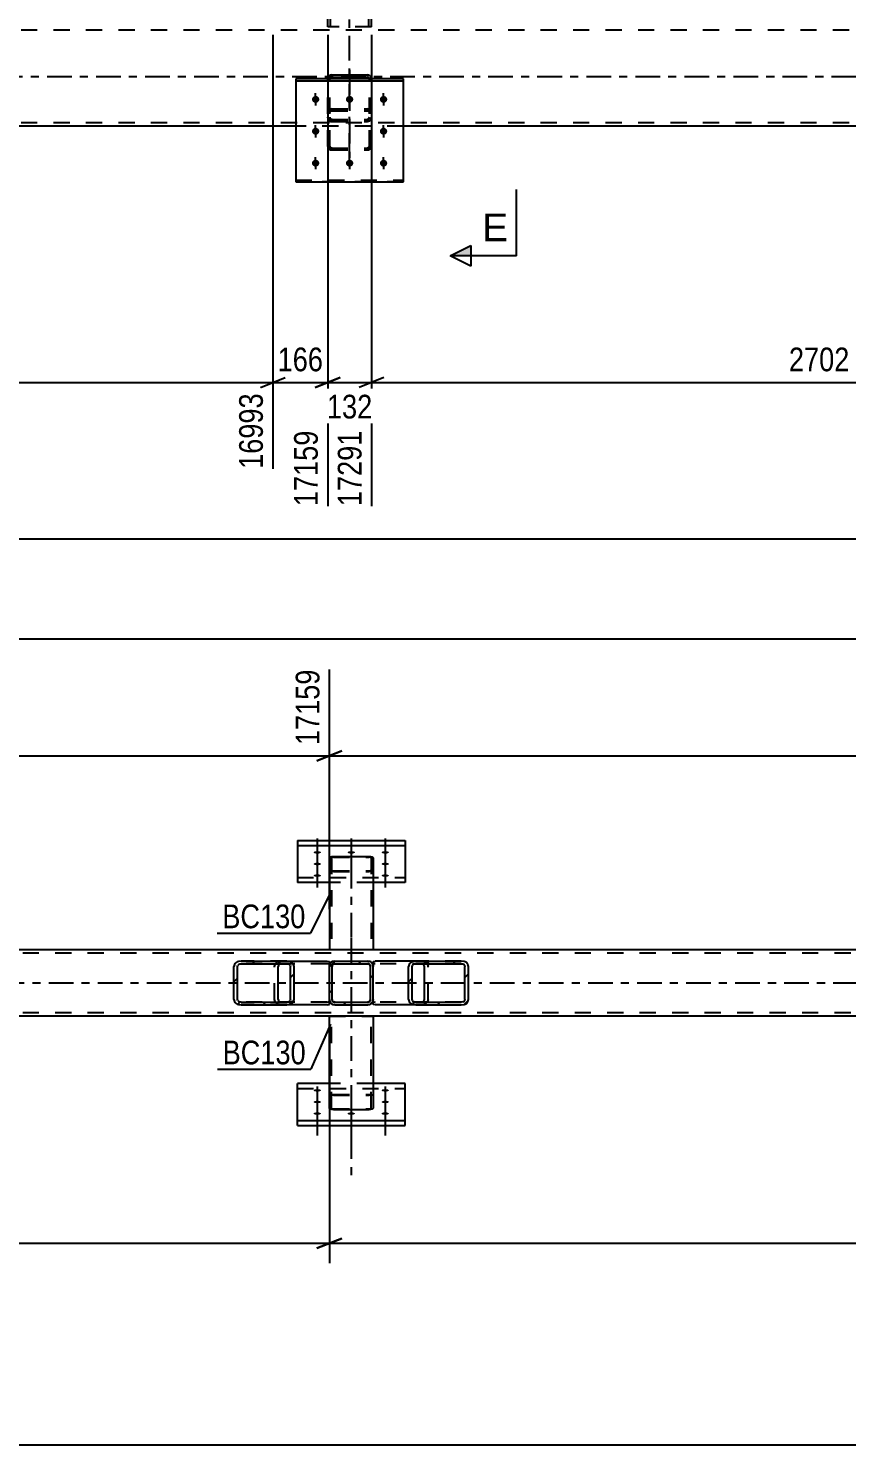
# Model space of a CAD drawing. Header units: millimetres. Extents: x 0 to 1189, y 0 to 841.
# Drawn here: x 687.7 to 786.5, y 387.2 to 558.3 of the extents above; entities that cross this region are included whole.
import ezdxf

# ---------------------------------------------------------------- set-up
doc = ezdxf.new("R2010")
doc.units = ezdxf.units.MM
doc.linetypes.add('DXK_LINE_DOT2', pattern=[3.9198, 1.9599, -1.9599])
doc.linetypes.add('DXK_LINE_DOT3', pattern=[5.9187, 2.979, -0.9799, 0.9799, -0.9799])
doc.styles.add('Arial', font='ARIAL.TTF', dxfattribs={"height": 0.2})
doc.styles.add('Arial Narrow', font='ARIALN.TTF', dxfattribs={"height": 0.2})

# ---------------------------------------------------------------- blocks, each defined once
blk = doc.blocks.new('Part-761554296-4844 - 4678')
at = {"color": 7, "linetype": 'DXK_LINE_DOT2'}
for p, q in [((724.3, 552.62), (724.12, 552.58)), ((724.3, 552.62), (728.62, 552.62)), ((728.8, 552.58), (728.62, 552.62)), ((723.86, 552.31), (723.82, 552.11)), ((723.82, 544.01), (723.82, 552.11)), ((724.06, 552.11), (724.08, 552.21)), ((724.06, 544.01), (724.06, 552.11)), ((724.08, 552.21), (724.13, 552.29)), ((724.13, 552.29), (724.21, 552.35)), ((724.21, 552.35), (724.3, 552.37)), ((724.3, 552.37), (728.62, 552.37)), ((728.62, 552.37), (728.71, 552.35)), ((728.71, 552.35), (728.79, 552.29)), ((728.79, 552.29), (728.84, 552.21)), ((728.84, 552.21), (728.86, 552.11)), ((728.86, 544.01), (728.86, 552.11)), ((729.1, 552.11), (729.06, 552.31)), ((729.1, 544.01), (729.1, 552.11)), ((723.82, 548.07), (723.86, 548.24)), ((723.82, 547.52), (723.86, 547.32)), ((723.86, 548.24), (723.96, 548.39)), ((723.96, 548.39), (724.12, 548.49)), ((724.08, 548.15), (724.06, 548.07)), ((724.08, 547.42), (724.06, 547.52)), ((724.13, 548.23), (724.08, 548.15)), ((724.12, 548.49), (724.3, 548.52)), ((724.21, 548.28), (724.13, 548.23)), ((724.3, 548.29), (724.21, 548.28)), ((724.3, 548.52), (728.62, 548.52)), ((724.3, 548.29), (728.62, 548.29)), ((728.62, 548.52), (728.8, 548.49)), ((728.71, 548.28), (728.62, 548.29)), ((728.79, 548.23), (728.71, 548.28)), ((728.84, 548.15), (728.79, 548.23)), ((728.8, 548.49), (728.96, 548.39)), ((728.86, 548.07), (728.84, 548.15)), ((728.86, 547.52), (728.84, 547.42)), ((728.96, 548.39), (729.06, 548.24)), ((729.06, 548.24), (729.1, 548.07)), ((729.06, 547.32), (729.1, 547.52)), ((724.13, 547.34), (724.08, 547.42)), ((724.12, 547.04), (724.21, 547.02)), ((724.21, 547.28), (724.13, 547.34)), ((724.3, 547.26), (724.21, 547.28)), ((724.21, 547.02), (724.3, 547)), ((724.3, 547.26), (728.62, 547.26)), ((724.3, 547), (728.62, 547)), ((728.71, 547.28), (728.62, 547.26)), ((728.62, 547), (728.79, 547.04)), ((728.79, 547.34), (728.71, 547.28)), ((728.84, 547.42), (728.79, 547.34)), ((728.79, 547.04), (728.8, 547.04)), ((723.86, 543.84), (723.82, 544.01)), ((723.96, 543.69), (723.86, 543.84)), ((724.12, 543.59), (723.96, 543.69)), ((724.06, 544.01), (724.08, 543.92)), ((724.08, 543.92), (724.13, 543.85)), ((724.3, 543.56), (724.12, 543.59)), ((724.13, 543.85), (724.21, 543.8)), ((724.21, 543.8), (724.3, 543.78)), ((724.3, 543.78), (728.62, 543.78)), ((724.3, 543.56), (728.62, 543.56)), ((728.62, 543.78), (728.71, 543.8)), ((728.8, 543.59), (728.62, 543.56)), ((728.71, 543.8), (728.79, 543.85)), ((728.79, 543.85), (728.84, 543.92)), ((728.96, 543.69), (728.8, 543.59)), ((728.84, 543.92), (728.86, 544.01)), ((729.06, 543.84), (728.96, 543.69)), ((729.1, 544.01), (729.06, 543.84))]:
    blk.add_line(p, q, dxfattribs=at)
at = {"color": 7, "linetype": 'DXK_LINE_DOT3'}
blk.add_line((726.46, 542.62), (726.46, 553.23), dxfattribs=at)
at = {"color": 7, "linetype": 'DXK_LINE_DOT2'}
for centre, start, end in [((724.32, 552.13), 114.32, 159.2417), ((728.6, 552.13), 20.7583, 65.68), ((724.32, 547.5), 200.7583, 245.68), ((728.6, 547.5), 294.32, 339.2417)]:
    blk.add_arc(centre, 0.496, start, end, dxfattribs=at)
blk = doc.blocks.new('Part-761554296-4859 - 4678')
at = {"color": 2, "linetype": 'Continuous'}
for p, q in [((724.12, 552.58), (724.3, 552.62)), ((724.3, 552.62), (728.62, 552.62)), ((728.62, 552.62), (728.8, 552.58)), ((723.83, 552.15), (723.86, 552.31)), ((729.06, 552.31), (729.09, 552.15))]:
    blk.add_line(p, q, dxfattribs=at)
at = {"color": 7, "linetype": 'DXK_LINE_DOT3'}
blk.add_line((726.46, 553.23), (726.46, 542.62), dxfattribs=at)
at = {"color": 7, "linetype": 'DXK_LINE_DOT2'}
for p, q in [((723.82, 552.11), (723.83, 552.15)), ((723.82, 544.01), (723.82, 552.11)), ((724.08, 552.21), (724.06, 552.11)), ((724.06, 544.01), (724.06, 552.11)), ((724.13, 552.29), (724.08, 552.21)), ((724.21, 552.35), (724.13, 552.29)), ((724.3, 552.37), (724.21, 552.35)), ((724.3, 552.37), (728.62, 552.37)), ((728.71, 552.35), (728.62, 552.37)), ((728.79, 552.29), (728.71, 552.35)), ((728.84, 552.21), (728.79, 552.29)), ((728.86, 552.11), (728.84, 552.21)), ((728.86, 544.01), (728.86, 552.11)), ((729.09, 552.15), (729.1, 552.11)), ((729.1, 544.01), (729.1, 552.11)), ((723.86, 548.24), (723.82, 548.07)), ((723.86, 547.32), (723.82, 547.52)), ((723.96, 548.39), (723.86, 548.24)), ((724.12, 548.48), (723.96, 548.39)), ((724.06, 548.07), (724.08, 548.15)), ((724.06, 547.52), (724.08, 547.42)), ((724.08, 548.15), (724.13, 548.23)), ((724.3, 548.52), (724.12, 548.48)), ((724.13, 548.23), (724.21, 548.28)), ((724.21, 548.28), (724.3, 548.29)), ((724.3, 548.52), (728.62, 548.52)), ((724.3, 548.29), (728.62, 548.29)), ((728.8, 548.48), (728.62, 548.52)), ((728.62, 548.29), (728.71, 548.28)), ((728.71, 548.28), (728.79, 548.23)), ((728.79, 548.23), (728.84, 548.15)), ((728.96, 548.39), (728.8, 548.48)), ((728.84, 548.15), (728.86, 548.07)), ((728.84, 547.42), (728.86, 547.52)), ((729.06, 548.24), (728.96, 548.39)), ((729.1, 548.07), (729.06, 548.24)), ((729.1, 547.52), (729.06, 547.32)), ((724.08, 547.42), (724.13, 547.33)), ((724.3, 547), (724.12, 547.04)), ((724.13, 547.33), (724.21, 547.28)), ((724.21, 547.28), (724.3, 547.26)), ((724.3, 547.26), (728.62, 547.26)), ((724.3, 547), (728.62, 547)), ((728.62, 547.26), (728.71, 547.28)), ((728.8, 547.04), (728.62, 547)), ((728.71, 547.28), (728.79, 547.33)), ((728.79, 547.33), (728.84, 547.42)), ((723.82, 544.01), (723.86, 543.84)), ((723.86, 543.84), (723.96, 543.69)), ((723.96, 543.69), (724.12, 543.59)), ((724.08, 543.92), (724.06, 544.01)), ((724.13, 543.85), (724.08, 543.92)), ((724.12, 543.59), (724.3, 543.56)), ((724.21, 543.8), (724.13, 543.85)), ((724.3, 543.78), (724.21, 543.8)), ((724.3, 543.78), (728.62, 543.78)), ((724.3, 543.56), (728.62, 543.56)), ((728.71, 543.8), (728.62, 543.78)), ((728.62, 543.56), (728.8, 543.59)), ((728.79, 543.85), (728.71, 543.8)), ((728.84, 543.92), (728.79, 543.85)), ((728.8, 543.59), (728.96, 543.69)), ((728.86, 544.01), (728.84, 543.92)), ((728.96, 543.69), (729.06, 543.84)), ((729.06, 543.84), (729.1, 544.01))]:
    blk.add_line(p, q, dxfattribs=at)
at = {"color": 2, "linetype": 'Continuous'}
for centre, start, end in [((724.32, 552.13), 114.32, 159.2417), ((728.6, 552.13), 20.7583, 65.68)]:
    blk.add_arc(centre, 0.496, start, end, dxfattribs=at)
at = {"color": 7, "linetype": 'DXK_LINE_DOT2'}
for centre, start, end in [((724.32, 547.5), 200.7583, 245.68), ((728.6, 547.5), 294.32, 339.2417)]:
    blk.add_arc(centre, 0.496, start, end, dxfattribs=at)
blk = doc.blocks.new('Bolt-761554296-4995 - 4678')
at = {"color": 1, "linetype": 'DXK_LINE_DOT2'}
for p, q in [((722.36, 549.28), (722.36, 550.41)), ((726.46, 549.28), (726.46, 550.41)), ((730.56, 549.28), (730.56, 550.41)), ((722.36, 545.42), (722.36, 546.56)), ((730.56, 545.42), (730.56, 546.56)), ((722.36, 541.57), (722.36, 542.71)), ((726.46, 541.57), (726.46, 542.71)), ((730.56, 541.57), (730.56, 542.71))]:
    blk.add_line(p, q, dxfattribs=at)
blk = doc.blocks.new('Part-761554296-4996 - 4678')
at = {"color": 7, "linetype": 'DXK_LINE_DOT2'}
for p, q in [((732.96, 552.15), (719.96, 552.15)), ((719.96, 552.15), (719.96, 539.71)), ((719.96, 551.93), (732.96, 551.93)), ((732.96, 539.71), (732.96, 552.15)), ((719.96, 539.93), (732.96, 539.93)), ((732.96, 539.71), (719.96, 539.71))]:
    blk.add_line(p, q, dxfattribs=at)
blk = doc.blocks.new('Bolt-761554296-4998 - 4678')
at = {"linetype": 'Continuous'}
for points in [[(722.36, 550.09), (722.45, 550.08), (722.54, 550.05), (722.62, 550.01), (722.69, 549.95), (722.74, 549.88), (722.78, 549.8), (722.8, 549.72), (722.8, 549.63), (722.78, 549.54), (722.74, 549.47), (722.69, 549.4), (722.62, 549.34), (722.54, 549.29), (722.45, 549.27), (722.36, 549.26), (722.27, 549.27), (722.18, 549.29), (722.1, 549.34), (722.03, 549.4), (721.98, 549.47), (721.94, 549.54), (721.92, 549.63), (721.92, 549.72), (721.94, 549.8), (721.98, 549.88), (722.03, 549.95), (722.1, 550.01), (722.18, 550.05), (722.27, 550.08)], [(726.46, 550.09), (726.55, 550.08), (726.64, 550.05), (726.72, 550.01), (726.79, 549.95), (726.84, 549.88), (726.88, 549.8), (726.9, 549.72), (726.9, 549.63), (726.88, 549.54), (726.84, 549.47), (726.79, 549.4), (726.72, 549.34), (726.64, 549.29), (726.55, 549.27), (726.46, 549.26), (726.37, 549.27), (726.28, 549.29), (726.2, 549.34), (726.13, 549.4), (726.08, 549.47), (726.04, 549.54), (726.02, 549.63), (726.02, 549.72), (726.04, 549.8), (726.08, 549.88), (726.13, 549.95), (726.2, 550.01), (726.28, 550.05), (726.37, 550.08)], [(730.56, 550.09), (730.65, 550.08), (730.74, 550.05), (730.82, 550.01), (730.89, 549.95), (730.94, 549.88), (730.98, 549.8), (731, 549.72), (731, 549.63), (730.98, 549.54), (730.94, 549.47), (730.89, 549.4), (730.82, 549.34), (730.74, 549.29), (730.65, 549.27), (730.56, 549.26), (730.47, 549.27), (730.38, 549.29), (730.3, 549.34), (730.23, 549.4), (730.18, 549.47), (730.14, 549.54), (730.12, 549.63), (730.12, 549.72), (730.14, 549.8), (730.18, 549.88), (730.23, 549.95), (730.3, 550.01), (730.38, 550.05), (730.47, 550.08)], [(722.36, 546.23), (722.45, 546.22), (722.54, 546.2), (722.62, 546.15), (722.69, 546.1), (722.74, 546.03), (722.78, 545.95), (722.8, 545.86), (722.8, 545.78), (722.78, 545.69), (722.74, 545.61), (722.69, 545.54), (722.62, 545.48), (722.54, 545.44), (722.45, 545.41), (722.36, 545.41), (722.27, 545.41), (722.18, 545.44), (722.1, 545.48), (722.03, 545.54), (721.98, 545.61), (721.94, 545.69), (721.92, 545.78), (721.92, 545.86), (721.94, 545.95), (721.98, 546.03), (722.03, 546.1), (722.1, 546.15), (722.18, 546.2), (722.27, 546.22)], [(730.56, 546.23), (730.65, 546.22), (730.74, 546.2), (730.82, 546.15), (730.89, 546.1), (730.94, 546.03), (730.98, 545.95), (731, 545.86), (731, 545.78), (730.98, 545.69), (730.94, 545.61), (730.89, 545.54), (730.82, 545.48), (730.74, 545.44), (730.65, 545.41), (730.56, 545.41), (730.47, 545.41), (730.38, 545.44), (730.3, 545.48), (730.23, 545.54), (730.18, 545.61), (730.14, 545.69), (730.12, 545.78), (730.12, 545.86), (730.14, 545.95), (730.18, 546.03), (730.23, 546.1), (730.3, 546.15), (730.38, 546.2), (730.47, 546.22)], [(722.36, 542.38), (722.45, 542.37), (722.54, 542.34), (722.62, 542.3), (722.69, 542.24), (722.74, 542.17), (722.78, 542.09), (722.8, 542.01), (722.8, 541.92), (722.78, 541.84), (722.74, 541.76), (722.69, 541.69), (722.62, 541.63), (722.54, 541.59), (722.45, 541.56), (722.36, 541.55), (722.27, 541.56), (722.18, 541.59), (722.1, 541.63), (722.03, 541.69), (721.98, 541.76), (721.94, 541.84), (721.92, 541.92), (721.92, 542.01), (721.94, 542.09), (721.98, 542.17), (722.03, 542.24), (722.1, 542.3), (722.18, 542.34), (722.27, 542.37)], [(726.46, 542.38), (726.55, 542.37), (726.64, 542.34), (726.72, 542.3), (726.79, 542.24), (726.84, 542.17), (726.88, 542.09), (726.9, 542.01), (726.9, 541.92), (726.88, 541.84), (726.84, 541.76), (726.79, 541.69), (726.72, 541.63), (726.64, 541.59), (726.55, 541.56), (726.46, 541.55), (726.37, 541.56), (726.28, 541.59), (726.2, 541.63), (726.13, 541.69), (726.08, 541.76), (726.04, 541.84), (726.02, 541.92), (726.02, 542.01), (726.04, 542.09), (726.08, 542.17), (726.13, 542.24), (726.2, 542.3), (726.28, 542.34), (726.37, 542.37)], [(730.56, 542.38), (730.65, 542.37), (730.74, 542.34), (730.82, 542.3), (730.89, 542.24), (730.94, 542.17), (730.98, 542.09), (731, 542.01), (731, 541.92), (730.98, 541.84), (730.94, 541.76), (730.89, 541.69), (730.82, 541.63), (730.74, 541.59), (730.65, 541.56), (730.56, 541.55), (730.47, 541.56), (730.38, 541.59), (730.3, 541.63), (730.23, 541.69), (730.18, 541.76), (730.14, 541.84), (730.12, 541.92), (730.12, 542.01), (730.14, 542.09), (730.18, 542.17), (730.23, 542.24), (730.3, 542.3), (730.38, 542.34), (730.47, 542.37)]]:
    blk.add_hatch(color=1, dxfattribs=at).paths.add_polyline_path(points)
at = {"color": 1, "linetype": 'Continuous'}
for p, q in [((722.36, 550.07), (722.36, 548.93)), ((726.46, 550.07), (726.46, 548.93)), ((730.56, 550.07), (730.56, 548.93)), ((722.36, 546.22), (722.36, 545.08)), ((730.56, 546.22), (730.56, 545.08)), ((722.36, 542.36), (722.36, 541.23)), ((726.46, 542.36), (726.46, 541.23)), ((730.56, 542.36), (730.56, 541.23))]:
    blk.add_line(p, q, dxfattribs=at)
blk = doc.blocks.new('Part-761554296-5023 - 4678')
at = {"color": 7, "linetype": 'DXK_LINE_DOT3'}
blk.add_line((726.46, 548.45), (726.46, 684.05), dxfattribs=at)
at = {"color": 7, "linetype": 'DXK_LINE_DOT2'}
for p, q in [((729.1, 674.05), (723.82, 674.05)), ((723.82, 673.39), (723.82, 674.05)), ((724.14, 558.45), (724.14, 674.05)), ((728.78, 558.45), (728.78, 674.05)), ((729.1, 673.39), (729.1, 674.05)), ((723.82, 558.45), (723.82, 559.12)), ((729.1, 558.45), (723.82, 558.45)), ((729.1, 558.45), (729.1, 559.12))]:
    blk.add_line(p, q, dxfattribs=at)
at = {"color": 2, "linetype": 'Continuous'}
for p, q in [((723.82, 559.12), (723.82, 673.39)), ((729.1, 559.12), (729.1, 673.39))]:
    blk.add_line(p, q, dxfattribs=at)
blk = doc.blocks.new('Part-761554296-5138 - 4678')
at = {"color": 7, "linetype": 'DXK_LINE_DOT2'}
for p, q in [((1045.46, 558.05), (115.82, 558.05)), ((1045.46, 546.85), (115.82, 546.85)), ((732.96, 546.45), (719.96, 546.45))]:
    blk.add_line(p, q, dxfattribs=at)
at = {"color": 7, "linetype": 'DXK_LINE_DOT3'}
blk.add_line((115.82, 552.45), (1045.46, 552.45), dxfattribs=at)
at = {"color": 2, "linetype": 'Continuous'}
for p, q in [((719.96, 546.45), (492.97, 546.45)), ((959.97, 546.45), (732.96, 546.45))]:
    blk.add_line(p, q, dxfattribs=at)
blk = doc.blocks.new('Part-761554296-5211 - 4678')
at = {"color": 2, "linetype": 'Continuous'}
for p, q in [((732.96, 552.15), (719.96, 552.15)), ((719.96, 552.15), (719.96, 539.71)), ((719.96, 551.93), (732.96, 551.93)), ((732.96, 539.71), (732.96, 552.15)), ((719.96, 539.71), (732.96, 539.71))]:
    blk.add_line(p, q, dxfattribs=at)
at = {"color": 7, "linetype": 'DXK_LINE_DOT2'}
blk.add_line((719.96, 539.93), (732.96, 539.93), dxfattribs=at)
blk = doc.blocks.new('Part-761554296-3610 - 3595')
at = {"color": 7, "linetype": 'DXK_LINE_DOT3'}
blk.add_line((726.66, 448.34), (726.66, 419.18), dxfattribs=at)
at = {"color": 2, "linetype": 'Continuous'}
for p, q in [((724.02, 427.83), (724.02, 438.95)), ((729.3, 438.95), (729.3, 427.83)), ((724.05, 427.77), (724.02, 427.83)), ((724.16, 427.72), (724.05, 427.77)), ((724.31, 427.68), (724.16, 427.72)), ((729.16, 427.72), (729, 427.68)), ((729.26, 427.77), (729.16, 427.72)), ((729.3, 427.83), (729.26, 427.77)), ((724.5, 427.67), (724.31, 427.68)), ((724.5, 427.67), (728.82, 427.67)), ((729, 427.68), (728.82, 427.67))]:
    blk.add_line(p, q, dxfattribs=at)
at = {"color": 7, "linetype": 'DXK_LINE_DOT2'}
for p, q in [((724.02, 438.95), (729.3, 438.95)), ((724.26, 427.83), (724.26, 438.95)), ((729.06, 427.83), (729.06, 438.95)), ((724.05, 429.37), (724.16, 429.43)), ((724.16, 429.43), (724.31, 429.46)), ((724.31, 429.46), (724.5, 429.48)), ((724.5, 429.48), (728.82, 429.48)), ((728.82, 429.48), (729, 429.46)), ((729, 429.46), (729.16, 429.43)), ((729.16, 429.43), (729.26, 429.37)), ((724.02, 429.31), (724.05, 429.37)), ((724.28, 429.34), (724.26, 429.31)), ((724.26, 427.83), (724.28, 427.8)), ((724.33, 429.37), (724.28, 429.34)), ((724.28, 427.8), (724.33, 427.78)), ((724.41, 429.39), (724.33, 429.37)), ((724.33, 427.78), (724.41, 427.76)), ((724.5, 429.39), (724.41, 429.39)), ((724.41, 427.76), (724.5, 427.75)), ((724.5, 429.39), (728.82, 429.39)), ((724.5, 427.75), (728.82, 427.75)), ((728.91, 429.39), (728.82, 429.39)), ((728.82, 427.75), (728.91, 427.76)), ((728.99, 429.37), (728.91, 429.39)), ((728.91, 427.76), (728.99, 427.78)), ((728.99, 429.37), (729, 429.36)), ((728.99, 427.78), (729.04, 427.8)), ((729, 429.36), (729.04, 429.34)), ((729.06, 429.31), (729.04, 429.34)), ((729.04, 427.8), (729.06, 427.83)), ((729.26, 429.37), (729.3, 429.31))]:
    blk.add_line(p, q, dxfattribs=at)
blk = doc.blocks.new('Part-761554296-3618 - 3595')
at = {"color": 2, "linetype": 'Continuous'}
for p, q in [((724.02, 458.06), (724.05, 458.12)), ((724.02, 458.06), (724.02, 446.95)), ((724.05, 458.12), (724.16, 458.17)), ((724.16, 458.17), (724.31, 458.21)), ((724.31, 458.21), (724.5, 458.22)), ((724.5, 458.22), (728.82, 458.22)), ((728.82, 458.22), (729, 458.21)), ((729, 458.21), (729.16, 458.17)), ((729.16, 458.17), (729.26, 458.12)), ((729.26, 458.12), (729.3, 458.06)), ((729.3, 458.06), (729.3, 446.95))]:
    blk.add_line(p, q, dxfattribs=at)
at = {"color": 7, "linetype": 'DXK_LINE_DOT2'}
for p, q in [((724.28, 458.09), (724.26, 458.06)), ((724.26, 458.06), (724.26, 446.95)), ((724.33, 458.12), (724.28, 458.09)), ((724.41, 458.13), (724.33, 458.12)), ((724.5, 458.14), (724.41, 458.13)), ((724.5, 458.14), (728.82, 458.14)), ((728.91, 458.13), (728.82, 458.14)), ((728.99, 458.12), (728.91, 458.13)), ((729.04, 458.09), (728.99, 458.12)), ((729.06, 458.06), (729.04, 458.09)), ((729.06, 458.06), (729.06, 446.95)), ((724.05, 456.52), (724.02, 456.58)), ((724.16, 456.46), (724.05, 456.52)), ((724.31, 456.43), (724.16, 456.46)), ((724.26, 456.58), (724.28, 456.55)), ((724.28, 456.55), (724.33, 456.52)), ((724.5, 456.42), (724.31, 456.43)), ((724.33, 456.52), (724.41, 456.51)), ((724.41, 456.51), (724.5, 456.5)), ((724.5, 456.5), (728.82, 456.5)), ((724.5, 456.42), (728.82, 456.42)), ((728.82, 456.5), (728.91, 456.51)), ((729, 456.43), (728.82, 456.42)), ((728.91, 456.51), (728.99, 456.52)), ((728.99, 456.52), (729, 456.53)), ((729, 456.53), (729.04, 456.55)), ((729.16, 456.46), (729, 456.43)), ((729.04, 456.55), (729.06, 456.58)), ((729.26, 456.52), (729.16, 456.46)), ((729.3, 456.58), (729.26, 456.52)), ((729.3, 446.95), (724.02, 446.95))]:
    blk.add_line(p, q, dxfattribs=at)
at = {"color": 7, "linetype": 'DXK_LINE_DOT3'}
blk.add_line((726.66, 457.32), (726.66, 446.95), dxfattribs=at)
blk = doc.blocks.new('Part-761554296-3690 - 3595')
at = {"linetype": 'Continuous'}
h = blk.add_hatch(dxfattribs=at)
h.set_pattern_fill('', scale=0.7, style=0, pattern_type=0)
h.set_pattern_definition([(45, (719.2038, 440.3552), (-1.57154, 1.57154), [])])
h.paths.add_polyline_path([(718.87, 440.31), (719.2, 440.36), (719.49, 440.49), (719.68, 440.7), (719.75, 440.95), (719.75, 444.95), (719.68, 445.19), (719.49, 445.4), (719.2, 445.54), (718.87, 445.59), (713.38, 445.59), (713.04, 445.54), (712.76, 445.4), (712.56, 445.19), (712.5, 444.95), (712.5, 440.95), (712.56, 440.7), (712.76, 440.49), (713.04, 440.36), (713.38, 440.31)])
h.paths.add_polyline_path([(713.21, 440.65), (713.07, 440.72), (712.97, 440.82), (712.94, 440.95), (712.94, 444.95), (712.97, 445.07), (713.07, 445.17), (713.21, 445.24), (713.38, 445.27), (718.87, 445.27), (719.04, 445.24), (719.18, 445.17), (719.27, 445.07), (719.31, 444.95), (719.31, 440.95), (719.27, 440.82), (719.18, 440.72), (719.04, 440.65), (718.87, 440.63), (713.38, 440.63)])
at = {"color": 2, "linetype": 'Continuous'}
for p, q in [((712.56, 445.19), (712.5, 444.95)), ((712.5, 440.95), (712.5, 444.95)), ((712.94, 444.95), (712.97, 445.07)), ((712.94, 440.95), (712.94, 444.95)), ((713.38, 445.59), (713.04, 445.54)), ((713.21, 445.24), (713.38, 445.27)), ((713.38, 445.59), (718.87, 445.59)), ((713.38, 445.27), (718.87, 445.27)), ((717.87, 445.07), (717.83, 444.95)), ((717.83, 440.95), (717.83, 444.95)), ((718.27, 445.27), (718.1, 445.24)), ((718.87, 445.59), (723.76, 445.59)), ((719.2, 445.54), (718.87, 445.59)), ((718.87, 445.27), (719.04, 445.24)), ((719.27, 445.07), (719.31, 444.95)), ((719.31, 440.95), (719.31, 444.95)), ((719.75, 444.95), (719.68, 445.19)), ((719.75, 440.95), (719.75, 444.95)), ((723.76, 445.59), (724.02, 445.55)), ((724.02, 445.55), (724.02, 445.54)), ((724.02, 445.54), (724.02, 445.4)), ((724.02, 445.4), (724.02, 444.95)), ((712.5, 440.95), (712.56, 440.7)), ((712.97, 440.82), (712.94, 440.95)), ((713.04, 440.36), (713.38, 440.31)), ((713.38, 440.63), (713.21, 440.65)), ((713.38, 440.63), (718.87, 440.63)), ((713.38, 440.31), (718.87, 440.31)), ((717.83, 440.95), (717.87, 440.82)), ((718.1, 440.65), (718.27, 440.63)), ((719.04, 440.65), (718.87, 440.63)), ((718.87, 440.31), (719.2, 440.36)), ((723.76, 440.31), (718.87, 440.31)), ((719.31, 440.95), (719.27, 440.82)), ((719.68, 440.7), (719.75, 440.95)), ((723.76, 440.31), (724.02, 440.34)), ((724.02, 440.34), (724.02, 440.95))]:
    blk.add_line(p, q, dxfattribs=at)
at = {"color": 7, "linetype": 'DXK_LINE_DOT2'}
for p, q in [((718.87, 445.59), (713.38, 445.59)), ((723.76, 445.27), (713.38, 445.27)), ((717.39, 444.95), (717.46, 445.19)), ((717.39, 440.95), (717.39, 444.95)), ((717.94, 445.54), (718.27, 445.59)), ((723.93, 445.24), (723.76, 445.27)), ((724.02, 445.2), (723.93, 445.24)), ((724.02, 445.4), (724.02, 445.2)), ((724.02, 440.95), (724.02, 445.19)), ((723.76, 440.63), (713.38, 440.63)), ((718.87, 440.31), (713.38, 440.31)), ((717.46, 440.7), (717.39, 440.95)), ((718.27, 440.31), (717.94, 440.36)), ((723.76, 440.63), (723.93, 440.65)), ((723.93, 440.65), (724.02, 440.69))]:
    blk.add_line(p, q, dxfattribs=at)
at = {"color": 2, "linetype": 'Continuous'}
for centre, radius, start, end in [((713.24, 444.76), 0.802, 104.5547, 147.5895), ((713.31, 444.85), 0.401, 104.5547, 147.5895), ((718.2, 444.85), 0.401, 104.5547, 147.5895), ((718.93, 444.85), 0.401, 32.4105, 75.4453), ((719, 444.76), 0.802, 32.4105, 75.4453), ((713.24, 441.13), 0.802, 212.4105, 255.4453), ((713.31, 441.04), 0.401, 212.4105, 255.4453), ((718.2, 441.04), 0.401, 212.4105, 255.4453), ((718.93, 441.04), 0.401, 284.5547, 327.5895), ((719, 441.13), 0.802, 284.5547, 327.5895)]:
    blk.add_arc(centre, radius, start, end, dxfattribs=at)
at = {"color": 7, "linetype": 'DXK_LINE_DOT2'}
for centre, start, end in [((718.14, 444.76), 104.5547, 147.5895), ((718.14, 441.13), 212.4105, 255.4453)]:
    blk.add_arc(centre, 0.802, start, end, dxfattribs=at)
blk = doc.blocks.new('Part-761554296-3688 - 3595')
at = {"color": 2, "linetype": 'Continuous'}
for p, q in [((1045.66, 446.95), (116.02, 446.95)), ((1040.86, 438.95), (116.02, 438.95))]:
    blk.add_line(p, q, dxfattribs=at)
at = {"color": 7, "linetype": 'DXK_LINE_DOT2'}
for p, q in [((1045.66, 446.55), (116.02, 446.55)), ((1045.66, 439.35), (116.02, 439.35))]:
    blk.add_line(p, q, dxfattribs=at)
at = {"color": 7, "linetype": 'DXK_LINE_DOT3'}
blk.add_line((116.02, 442.95), (1045.66, 442.95), dxfattribs=at)
blk = doc.blocks.new('Part-761554296-3705 - 3595')
at = {"linetype": 'Continuous'}
h = blk.add_hatch(dxfattribs=at)
h.set_pattern_fill('', scale=0.7, style=0, pattern_type=0)
h.set_pattern_definition([(45, (728.9043, 440.3552), (-1.57154, 1.57154), [])])
h.paths.add_polyline_path([(728.66, 440.31), (728.9, 440.36), (729.11, 440.49), (729.25, 440.7), (729.3, 440.95), (729.3, 444.95), (729.25, 445.19), (729.11, 445.4), (728.9, 445.54), (728.66, 445.59), (724.66, 445.59), (724.41, 445.54), (724.21, 445.4), (724.07, 445.19), (724.02, 444.95), (724.02, 440.95), (724.07, 440.7), (724.21, 440.49), (724.41, 440.36), (724.66, 440.31)])
h.paths.add_polyline_path([(724.54, 440.65), (724.43, 440.72), (724.36, 440.82), (724.34, 440.95), (724.34, 444.95), (724.36, 445.07), (724.43, 445.17), (724.54, 445.24), (724.66, 445.27), (728.66, 445.27), (728.78, 445.24), (728.89, 445.17), (728.96, 445.07), (728.98, 444.95), (728.98, 440.95), (728.96, 440.82), (728.89, 440.72), (728.78, 440.65), (728.66, 440.63), (724.66, 440.63)])
at = {"color": 7, "linetype": 'DXK_LINE_DOT2'}
for p, q in [((724.02, 444.95), (724.07, 445.19)), ((724.02, 440.95), (724.02, 444.95)), ((724.36, 445.07), (724.34, 444.95)), ((724.34, 440.95), (724.34, 444.95)), ((724.41, 445.54), (724.66, 445.59)), ((724.66, 445.27), (724.54, 445.24)), ((724.66, 445.59), (728.66, 445.59)), ((724.66, 445.27), (728.66, 445.27)), ((728.66, 445.59), (728.9, 445.54)), ((728.78, 445.24), (728.66, 445.27)), ((728.98, 444.95), (728.96, 445.07)), ((728.98, 440.95), (728.98, 444.95)), ((729.25, 445.19), (729.3, 444.95)), ((729.3, 440.95), (729.3, 444.95)), ((724.07, 440.7), (724.02, 440.95)), ((724.34, 440.95), (724.36, 440.82)), ((724.66, 440.31), (724.41, 440.36)), ((724.54, 440.65), (724.66, 440.63)), ((724.66, 440.63), (728.66, 440.63)), ((724.66, 440.31), (728.66, 440.31)), ((728.66, 440.63), (728.78, 440.65)), ((728.9, 440.36), (728.66, 440.31)), ((728.96, 440.82), (728.98, 440.95)), ((729.3, 440.95), (729.25, 440.7))]:
    blk.add_line(p, q, dxfattribs=at)
at = {"color": 2, "linetype": 'Continuous'}
for p, q in [((724.07, 445.19), (724.02, 444.95)), ((724.02, 440.95), (724.02, 444.95)), ((724.34, 444.95), (724.36, 445.07)), ((724.34, 440.95), (724.34, 444.95)), ((724.66, 445.59), (724.41, 445.54)), ((724.54, 445.24), (724.66, 445.27)), ((724.66, 445.59), (728.66, 445.59)), ((724.66, 445.27), (728.66, 445.27)), ((728.9, 445.54), (728.66, 445.59)), ((728.66, 445.27), (728.78, 445.24)), ((728.96, 445.07), (728.98, 444.95)), ((728.98, 440.95), (728.98, 444.95)), ((729.3, 444.95), (729.25, 445.19)), ((729.3, 440.95), (729.3, 444.95)), ((724.02, 440.95), (724.07, 440.7)), ((724.36, 440.82), (724.34, 440.95)), ((724.41, 440.36), (724.66, 440.31)), ((724.66, 440.63), (724.54, 440.65)), ((724.66, 440.63), (728.66, 440.63)), ((724.66, 440.31), (728.66, 440.31)), ((728.78, 440.65), (728.66, 440.63)), ((728.66, 440.31), (728.9, 440.36)), ((728.98, 440.95), (728.96, 440.82)), ((729.25, 440.7), (729.3, 440.95))]:
    blk.add_line(p, q, dxfattribs=at)
at = {"color": 7, "linetype": 'DXK_LINE_DOT3'}
blk.add_line((726.66, 442.95), (726.66, 442.95), dxfattribs=at)
at = {"color": 7, "linetype": 'DXK_LINE_DOT2'}
for centre, radius, start, end in [((724.66, 444.95), 0.64, 112.5, 157.5), ((724.66, 444.95), 0.32, 112.5, 157.5), ((728.66, 444.95), 0.32, 22.5, 67.5), ((728.66, 444.95), 0.64, 22.5, 67.5), ((724.66, 440.95), 0.64, 202.5, 247.5), ((724.66, 440.95), 0.32, 202.5, 247.5), ((728.66, 440.95), 0.32, 292.5, 337.5), ((728.66, 440.95), 0.64, 292.5, 337.5)]:
    blk.add_arc(centre, radius, start, end, dxfattribs=at)
at = {"color": 2, "linetype": 'Continuous'}
for centre, radius, start, end in [((724.66, 444.95), 0.64, 112.5, 157.5), ((724.66, 444.95), 0.32, 112.5, 157.5), ((728.66, 444.95), 0.32, 22.5, 67.5), ((728.66, 444.95), 0.64, 22.5, 67.5), ((724.66, 440.95), 0.64, 202.5, 247.5), ((724.66, 440.95), 0.32, 202.5, 247.5), ((728.66, 440.95), 0.32, 292.5, 337.5), ((728.66, 440.95), 0.64, 292.5, 337.5)]:
    blk.add_arc(centre, radius, start, end, dxfattribs=at)
blk = doc.blocks.new('Part-761554296-3856 - 3595')
at = {"color": 2, "linetype": 'Continuous'}
for p, q in [((720.16, 425.75), (720.16, 430.8)), ((724.02, 430.8), (720.16, 430.8)), ((733.16, 430.8), (729.3, 430.8)), ((733.16, 425.75), (733.16, 430.8)), ((720.16, 426.35), (733.16, 426.35)), ((720.16, 425.75), (733.16, 425.75))]:
    blk.add_line(p, q, dxfattribs=at)
at = {"color": 7, "linetype": 'DXK_LINE_DOT2'}
for p, q in [((720.16, 430.19), (733.16, 430.19)), ((729.3, 430.8), (724.02, 430.8))]:
    blk.add_line(p, q, dxfattribs=at)
blk = doc.blocks.new('Part-761554296-3810 - 3595')
at = {"linetype": 'Continuous'}
h = blk.add_hatch(dxfattribs=at)
h.set_pattern_fill('', scale=0.7, style=0, pattern_type=0)
h.set_pattern_definition([(45, (740.2784, 440.3552), (-1.57154, 1.57154), [])])
h.paths.add_polyline_path([(739.94, 440.31), (740.28, 440.36), (740.56, 440.49), (740.75, 440.7), (740.82, 440.95), (740.82, 444.95), (740.75, 445.19), (740.56, 445.4), (740.28, 445.54), (739.94, 445.59), (734.45, 445.59), (734.11, 445.54), (733.83, 445.4), (733.64, 445.19), (733.57, 444.95), (733.57, 440.95), (733.64, 440.7), (733.83, 440.49), (734.11, 440.36), (734.45, 440.31)])
h.paths.add_polyline_path([(734.28, 440.65), (734.14, 440.72), (734.05, 440.82), (734.01, 440.95), (734.01, 444.95), (734.05, 445.07), (734.14, 445.17), (734.28, 445.24), (734.45, 445.27), (739.94, 445.27), (740.11, 445.24), (740.25, 445.17), (740.35, 445.07), (740.38, 444.95), (740.38, 440.95), (740.35, 440.82), (740.25, 440.72), (740.11, 440.65), (739.94, 440.63), (734.45, 440.63)])
at = {"color": 2, "linetype": 'Continuous'}
for p, q in [((729.3, 445.55), (729.56, 445.59)), ((729.3, 445.55), (729.3, 444.95)), ((734.45, 445.59), (729.56, 445.59)), ((733.64, 445.19), (733.57, 444.95)), ((733.57, 440.95), (733.57, 444.95)), ((734.01, 444.95), (734.05, 445.07)), ((734.01, 440.95), (734.01, 444.95)), ((734.45, 445.59), (734.11, 445.54)), ((734.28, 445.24), (734.45, 445.27)), ((734.45, 445.59), (739.94, 445.59)), ((734.45, 445.27), (739.94, 445.27)), ((735.22, 445.24), (735.05, 445.27)), ((735.49, 444.95), (735.45, 445.07)), ((735.49, 440.95), (735.49, 444.95)), ((740.28, 445.54), (739.94, 445.59)), ((739.94, 445.27), (740.11, 445.24)), ((740.35, 445.07), (740.38, 444.95)), ((740.38, 440.95), (740.38, 444.95)), ((740.82, 444.95), (740.75, 445.19)), ((740.82, 440.95), (740.82, 444.95)), ((729.3, 440.36), (729.3, 440.95)), ((729.3, 440.34), (729.3, 440.36)), ((729.56, 440.31), (729.3, 440.34)), ((734.45, 440.31), (729.56, 440.31)), ((733.57, 440.95), (733.64, 440.7)), ((734.05, 440.82), (734.01, 440.95)), ((734.11, 440.36), (734.45, 440.31)), ((734.45, 440.63), (734.28, 440.65)), ((734.45, 440.63), (739.94, 440.63)), ((734.45, 440.31), (739.94, 440.31)), ((735.05, 440.63), (735.22, 440.65)), ((735.45, 440.82), (735.49, 440.95)), ((740.11, 440.65), (739.94, 440.63)), ((739.94, 440.31), (740.28, 440.36)), ((740.38, 440.95), (740.35, 440.82)), ((740.75, 440.7), (740.82, 440.95))]:
    blk.add_line(p, q, dxfattribs=at)
at = {"color": 7, "linetype": 'DXK_LINE_DOT2'}
for p, q in [((729.3, 445.55), (729.3, 445.2)), ((729.39, 445.24), (729.3, 445.2)), ((729.3, 440.49), (729.3, 444.95)), ((729.56, 445.27), (729.39, 445.24)), ((739.94, 445.27), (729.56, 445.27)), ((739.94, 445.59), (734.45, 445.59)), ((735.05, 445.59), (735.38, 445.54)), ((735.86, 445.19), (735.93, 444.95)), ((735.93, 440.95), (735.93, 444.95)), ((729.3, 440.69), (729.39, 440.65)), ((729.39, 440.65), (729.56, 440.63)), ((739.94, 440.63), (729.56, 440.63)), ((735.05, 440.31), (734.45, 440.31)), ((735.38, 440.36), (735.05, 440.31)), ((735.05, 440.31), (739.94, 440.31)), ((735.93, 440.95), (735.86, 440.7))]:
    blk.add_line(p, q, dxfattribs=at)
at = {"color": 2, "linetype": 'Continuous'}
for centre, radius, start, end in [((734.32, 444.76), 0.802, 104.5547, 147.5896), ((734.38, 444.85), 0.401, 104.5547, 147.5896), ((735.11, 444.85), 0.401, 32.4104, 75.4453), ((740.01, 444.85), 0.401, 32.4104, 75.4453), ((740.08, 444.76), 0.802, 32.4104, 75.4453), ((734.32, 441.13), 0.802, 212.4104, 255.4453), ((734.38, 441.04), 0.401, 212.4104, 255.4453), ((735.11, 441.04), 0.401, 284.5547, 327.5896), ((740.01, 441.04), 0.401, 284.5547, 327.5896), ((740.08, 441.13), 0.802, 284.5547, 327.5896)]:
    blk.add_arc(centre, radius, start, end, dxfattribs=at)
at = {"color": 7, "linetype": 'DXK_LINE_DOT2'}
for centre, start, end in [((735.18, 444.76), 32.4104, 75.4453), ((735.18, 441.13), 284.5547, 327.5896)]:
    blk.add_arc(centre, 0.802, start, end, dxfattribs=at)
blk = doc.blocks.new('Part-761554296-3824 - 3595')
at = {"color": 2, "linetype": 'Continuous'}
for p, q in [((720.16, 460.14), (733.16, 460.14)), ((720.16, 460.14), (720.16, 455.1)), ((720.16, 459.54), (733.16, 459.54)), ((733.16, 460.14), (733.16, 455.1)), ((724.02, 455.1), (720.16, 455.1)), ((733.16, 455.1), (729.3, 455.1))]:
    blk.add_line(p, q, dxfattribs=at)
at = {"color": 7, "linetype": 'DXK_LINE_DOT2'}
for p, q in [((720.16, 455.7), (733.16, 455.7)), ((729.3, 455.1), (724.02, 455.1))]:
    blk.add_line(p, q, dxfattribs=at)
blk = doc.blocks.new('Bolt-761554296-3825 - 3595')
at = {"linetype": 'Continuous'}
for points in [[(722.56, 458.87), (722.65, 458.87), (722.74, 458.86), (722.82, 458.84), (722.88, 458.82), (722.94, 458.8), (722.98, 458.77), (723, 458.74), (723, 458.71), (722.98, 458.68), (722.94, 458.65), (722.88, 458.62), (722.82, 458.6), (722.74, 458.58), (722.65, 458.57), (722.56, 458.57), (722.47, 458.57), (722.38, 458.58), (722.3, 458.6), (722.23, 458.62), (722.18, 458.65), (722.14, 458.68), (722.12, 458.71), (722.12, 458.74), (722.14, 458.77), (722.18, 458.8), (722.23, 458.82), (722.3, 458.84), (722.38, 458.86), (722.47, 458.87)], [(726.66, 458.87), (726.75, 458.87), (726.84, 458.86), (726.92, 458.84), (726.98, 458.82), (727.04, 458.8), (727.08, 458.77), (727.1, 458.74), (727.1, 458.71), (727.08, 458.68), (727.04, 458.65), (726.98, 458.62), (726.92, 458.6), (726.84, 458.58), (726.75, 458.57), (726.66, 458.57), (726.57, 458.57), (726.48, 458.58), (726.4, 458.6), (726.33, 458.62), (726.28, 458.65), (726.24, 458.68), (726.22, 458.71), (726.22, 458.74), (726.24, 458.77), (726.28, 458.8), (726.33, 458.82), (726.4, 458.84), (726.48, 458.86), (726.57, 458.87)], [(730.76, 458.87), (730.85, 458.87), (730.94, 458.86), (731.02, 458.84), (731.08, 458.82), (731.14, 458.8), (731.18, 458.77), (731.2, 458.74), (731.2, 458.71), (731.18, 458.68), (731.14, 458.65), (731.08, 458.62), (731.02, 458.6), (730.94, 458.58), (730.85, 458.57), (730.76, 458.57), (730.67, 458.57), (730.58, 458.58), (730.5, 458.6), (730.43, 458.62), (730.38, 458.65), (730.34, 458.68), (730.32, 458.71), (730.32, 458.74), (730.34, 458.77), (730.38, 458.8), (730.43, 458.82), (730.5, 458.84), (730.58, 458.86), (730.67, 458.87)], [(722.56, 457.47), (722.65, 457.47), (722.74, 457.46), (722.82, 457.44), (722.88, 457.42), (722.94, 457.39), (722.98, 457.37), (723, 457.34), (723, 457.3), (722.98, 457.27), (722.94, 457.24), (722.88, 457.22), (722.82, 457.2), (722.74, 457.18), (722.65, 457.17), (722.56, 457.17), (722.47, 457.17), (722.38, 457.18), (722.3, 457.2), (722.23, 457.22), (722.18, 457.24), (722.14, 457.27), (722.12, 457.3), (722.12, 457.34), (722.14, 457.37), (722.18, 457.39), (722.23, 457.42), (722.3, 457.44), (722.38, 457.46), (722.47, 457.47)], [(730.76, 457.47), (730.85, 457.47), (730.94, 457.46), (731.02, 457.44), (731.08, 457.42), (731.14, 457.39), (731.18, 457.37), (731.2, 457.34), (731.2, 457.3), (731.18, 457.27), (731.14, 457.24), (731.08, 457.22), (731.02, 457.2), (730.94, 457.18), (730.85, 457.17), (730.76, 457.17), (730.67, 457.17), (730.58, 457.18), (730.5, 457.2), (730.43, 457.22), (730.38, 457.24), (730.34, 457.27), (730.32, 457.3), (730.32, 457.34), (730.34, 457.37), (730.38, 457.39), (730.43, 457.42), (730.5, 457.44), (730.58, 457.46), (730.67, 457.47)], [(722.56, 456.07), (722.65, 456.06), (722.74, 456.05), (722.82, 456.04), (722.88, 456.02), (722.94, 455.99), (722.98, 455.96), (723, 455.93), (723, 455.9), (722.98, 455.87), (722.94, 455.84), (722.88, 455.82), (722.82, 455.8), (722.74, 455.78), (722.65, 455.77), (722.56, 455.77), (722.47, 455.77), (722.38, 455.78), (722.3, 455.8), (722.23, 455.82), (722.18, 455.84), (722.14, 455.87), (722.12, 455.9), (722.12, 455.93), (722.14, 455.96), (722.18, 455.99), (722.23, 456.02), (722.3, 456.04), (722.38, 456.05), (722.47, 456.06)], [(730.76, 456.07), (730.85, 456.06), (730.94, 456.05), (731.02, 456.04), (731.08, 456.02), (731.14, 455.99), (731.18, 455.96), (731.2, 455.93), (731.2, 455.9), (731.18, 455.87), (731.14, 455.84), (731.08, 455.82), (731.02, 455.8), (730.94, 455.78), (730.85, 455.77), (730.76, 455.77), (730.67, 455.77), (730.58, 455.78), (730.5, 455.8), (730.43, 455.82), (730.38, 455.84), (730.34, 455.87), (730.32, 455.9), (730.32, 455.93), (730.34, 455.96), (730.38, 455.99), (730.43, 456.02), (730.5, 456.04), (730.58, 456.05), (730.67, 456.06)]]:
    blk.add_hatch(color=1, dxfattribs=at).paths.add_polyline_path(points)
at = {"color": 1, "linetype": 'Continuous'}
for p, q in [((722.56, 460.41), (722.56, 457.29)), ((726.66, 460.41), (726.66, 457.29)), ((730.76, 460.41), (730.76, 457.29)), ((722.56, 459.01), (722.56, 455.89)), ((730.76, 459.01), (730.76, 455.89)), ((722.56, 457.61), (722.56, 454.49)), ((730.76, 457.61), (730.76, 454.49))]:
    blk.add_line(p, q, dxfattribs=at)
at = {"color": 1, "linetype": 'DXK_LINE_DOT2'}
blk.add_line((726.66, 457.61), (726.66, 454.49), dxfattribs=at)
blk = doc.blocks.new('Bolt-761554296-3840 - 3595')
at = {"linetype": 'Continuous'}
for points in [[(722.56, 429.82), (722.47, 429.83), (722.38, 429.84), (722.3, 429.85), (722.23, 429.87), (722.18, 429.9), (722.14, 429.93), (722.12, 429.96), (722.12, 429.99), (722.14, 430.02), (722.18, 430.05), (722.23, 430.08), (722.3, 430.1), (722.38, 430.11), (722.47, 430.12), (722.56, 430.13), (722.65, 430.12), (722.74, 430.11), (722.82, 430.1), (722.88, 430.08), (722.94, 430.05), (722.98, 430.02), (723, 429.99), (723, 429.96), (722.98, 429.93), (722.94, 429.9), (722.88, 429.87), (722.82, 429.85), (722.74, 429.84), (722.65, 429.83)], [(730.76, 429.82), (730.67, 429.83), (730.58, 429.84), (730.5, 429.85), (730.43, 429.87), (730.38, 429.9), (730.34, 429.93), (730.32, 429.96), (730.32, 429.99), (730.34, 430.02), (730.38, 430.05), (730.43, 430.08), (730.5, 430.1), (730.58, 430.11), (730.67, 430.12), (730.76, 430.13), (730.85, 430.12), (730.94, 430.11), (731.02, 430.1), (731.08, 430.08), (731.14, 430.05), (731.18, 430.02), (731.2, 429.99), (731.2, 429.96), (731.18, 429.93), (731.14, 429.9), (731.08, 429.87), (731.02, 429.85), (730.94, 429.84), (730.85, 429.83)], [(722.56, 428.42), (722.47, 428.43), (722.38, 428.44), (722.3, 428.45), (722.23, 428.47), (722.18, 428.5), (722.14, 428.53), (722.12, 428.56), (722.12, 428.59), (722.14, 428.62), (722.18, 428.65), (722.23, 428.67), (722.3, 428.69), (722.38, 428.71), (722.47, 428.72), (722.56, 428.72), (722.65, 428.72), (722.74, 428.71), (722.82, 428.69), (722.88, 428.67), (722.94, 428.65), (722.98, 428.62), (723, 428.59), (723, 428.56), (722.98, 428.53), (722.94, 428.5), (722.88, 428.47), (722.82, 428.45), (722.74, 428.44), (722.65, 428.43)], [(730.76, 428.42), (730.67, 428.43), (730.58, 428.44), (730.5, 428.45), (730.43, 428.47), (730.38, 428.5), (730.34, 428.53), (730.32, 428.56), (730.32, 428.59), (730.34, 428.62), (730.38, 428.65), (730.43, 428.67), (730.5, 428.69), (730.58, 428.71), (730.67, 428.72), (730.76, 428.72), (730.85, 428.72), (730.94, 428.71), (731.02, 428.69), (731.08, 428.67), (731.14, 428.65), (731.18, 428.62), (731.2, 428.59), (731.2, 428.56), (731.18, 428.53), (731.14, 428.5), (731.08, 428.47), (731.02, 428.45), (730.94, 428.44), (730.85, 428.43)], [(722.56, 427.02), (722.47, 427.02), (722.38, 427.03), (722.3, 427.05), (722.23, 427.07), (722.18, 427.1), (722.14, 427.12), (722.12, 427.15), (722.12, 427.19), (722.14, 427.22), (722.18, 427.25), (722.23, 427.27), (722.3, 427.29), (722.38, 427.31), (722.47, 427.32), (722.56, 427.32), (722.65, 427.32), (722.74, 427.31), (722.82, 427.29), (722.88, 427.27), (722.94, 427.25), (722.98, 427.22), (723, 427.19), (723, 427.15), (722.98, 427.12), (722.94, 427.1), (722.88, 427.07), (722.82, 427.05), (722.74, 427.03), (722.65, 427.02)], [(726.66, 427.02), (726.57, 427.02), (726.48, 427.03), (726.4, 427.05), (726.33, 427.07), (726.28, 427.1), (726.24, 427.12), (726.22, 427.15), (726.22, 427.19), (726.24, 427.22), (726.28, 427.25), (726.33, 427.27), (726.4, 427.29), (726.48, 427.31), (726.57, 427.32), (726.66, 427.32), (726.75, 427.32), (726.84, 427.31), (726.92, 427.29), (726.98, 427.27), (727.04, 427.25), (727.08, 427.22), (727.1, 427.19), (727.1, 427.15), (727.08, 427.12), (727.04, 427.1), (726.98, 427.07), (726.92, 427.05), (726.84, 427.03), (726.75, 427.02)], [(730.76, 427.02), (730.67, 427.02), (730.58, 427.03), (730.5, 427.05), (730.43, 427.07), (730.38, 427.1), (730.34, 427.12), (730.32, 427.15), (730.32, 427.19), (730.34, 427.22), (730.38, 427.25), (730.43, 427.27), (730.5, 427.29), (730.58, 427.31), (730.67, 427.32), (730.76, 427.32), (730.85, 427.32), (730.94, 427.31), (731.02, 427.29), (731.08, 427.27), (731.14, 427.25), (731.18, 427.22), (731.2, 427.19), (731.2, 427.15), (731.18, 427.12), (731.14, 427.1), (731.08, 427.07), (731.02, 427.05), (730.94, 427.03), (730.85, 427.02)]]:
    blk.add_hatch(color=1, dxfattribs=at).paths.add_polyline_path(points)
at = {"color": 1, "linetype": 'Continuous'}
for p, q in [((722.56, 430.46), (722.56, 427.34)), ((730.76, 430.46), (730.76, 427.34)), ((722.56, 429.06), (722.56, 425.94)), ((730.76, 429.06), (730.76, 425.94)), ((722.56, 427.66), (722.56, 424.54)), ((726.66, 427.66), (726.66, 424.54)), ((730.76, 427.66), (730.76, 424.54))]:
    blk.add_line(p, q, dxfattribs=at)
at = {"color": 1, "linetype": 'DXK_LINE_DOT2'}
blk.add_line((726.66, 430.46), (726.66, 427.34), dxfattribs=at)
blk = doc.blocks.new('StraightDimension-761554296-23280 - 4678')
at = {"color": 7, "linetype": 'Continuous'}
for p, q in [((717.19, 557.45), (717.19, 505.04)), ((723.82, 557.45), (723.82, 500.54)), ((715.69, 514.88), (718.69, 516.08)), ((717.19, 515.48), (723.82, 515.48)), ((725.32, 516.08), (722.32, 514.88))]:
    blk.add_line(p, q, dxfattribs=at)
at = {"color": 0}
blk.add_wipeout([(723.85, 516.23), (723.85, 520.43), (717.17, 520.43), (717.17, 516.23)], dxfattribs=at)
at = {"color": 0, "linetype": 'Continuous'}
blk.add_wipeout([(723.22, 510.28), (719.02, 510.28), (719.02, 499.94), (723.22, 499.94)], dxfattribs=at)
at = {"color": 3, "style": 'Arial Narrow'}
blk.add_text('166', height=2.863, dxfattribs=at).set_placement((717.77, 516.83))
at = {"color": 3, "linetype": 'Continuous', "style": 'Arial Narrow'}
blk.add_text('17159', height=2.863, rotation=90.0002, dxfattribs=at).set_placement((722.62, 500.54))
blk = doc.blocks.new('StraightDimension-761554296-5999 - 4678')
at = {"color": 7, "linetype": 'Continuous'}
blk.add_line((102.65, 496.6), (1046.46, 496.6), dxfattribs=at)
blk = doc.blocks.new('StraightDimension-761554296-23278 - 4678')
at = {"color": 7, "linetype": 'Continuous'}
for p, q in [((729.1, 557.45), (729.1, 500.54)), ((837.19, 557.45), (837.19, 505.04)), ((730.6, 516.08), (727.6, 514.88)), ((729.1, 515.48), (837.19, 515.48)), ((835.69, 514.88), (838.69, 516.08))]:
    blk.add_line(p, q, dxfattribs=at)
at = {"color": 0}
blk.add_wipeout([(787.4, 516.23), (787.4, 520.43), (778.89, 520.43), (778.89, 516.23)], dxfattribs=at)
at = {"color": 0, "linetype": 'Continuous'}
blk.add_wipeout([(836.59, 514.78), (832.39, 514.78), (832.39, 504.44), (836.59, 504.44)], dxfattribs=at)
at = {"color": 3, "style": 'Arial Narrow'}
blk.add_text('2702', height=2.863, dxfattribs=at).set_placement((779.49, 516.83))
at = {"color": 3, "linetype": 'Continuous', "style": 'Arial Narrow'}
blk.add_text('19993', height=2.863, rotation=90.0002, dxfattribs=at).set_placement((835.99, 505.04))
blk = doc.blocks.new('StraightDimension-761554296-30801 - 4678')
at = {"color": 7, "linetype": 'Continuous'}
for p, q in [((785.73, 611.72), (772.64, 599.41)), ((775.86, 600.37), (772.93, 601.73)), ((774.39, 601.05), (825.12, 547.1)), ((836.47, 557.77), (823.38, 545.46)), ((823.66, 547.78), (826.59, 546.42))]:
    blk.add_line(p, q, dxfattribs=at)
at = {"color": 0}
blk.add_wipeout([(803.22, 571.49), (806.28, 574.37), (800.45, 580.57), (797.39, 577.69)], dxfattribs=at)
at = {"color": 3, "style": 'Arial Narrow'}
blk.add_text('1851', height=2.863, rotation=-46.7591, dxfattribs=at).set_placement((798.24, 577.66))
blk = doc.blocks.new('StraightDimension-761554296-23279 - 4678')
at = {"color": 7, "linetype": 'Continuous'}
for p, q in [((723.82, 557.45), (723.82, 500.54)), ((729.1, 557.45), (729.1, 500.54)), ((722.32, 514.88), (725.32, 516.08)), ((723.82, 515.48), (729.1, 515.48)), ((730.6, 516.08), (727.6, 514.88))]:
    blk.add_line(p, q, dxfattribs=at)
at = {"color": 0}
blk.add_wipeout([(729.8, 510.53), (729.8, 514.73), (723.12, 514.73), (723.12, 510.53)], dxfattribs=at)
at = {"color": 0, "linetype": 'Continuous'}
blk.add_wipeout([(728.5, 510.28), (724.3, 510.28), (724.3, 499.94), (728.5, 499.94)], dxfattribs=at)
at = {"color": 3, "style": 'Arial Narrow'}
blk.add_text('132', height=2.863, dxfattribs=at).set_placement((723.72, 511.13))
at = {"color": 3, "linetype": 'Continuous', "style": 'Arial Narrow'}
blk.add_text('17291', height=2.863, rotation=90.0002, dxfattribs=at).set_placement((727.9, 500.54))
blk = doc.blocks.new('StraightDimension-761554296-23281 - 4678')
at = {"color": 7, "linetype": 'Continuous'}
for p, q in [((609.1, 557.45), (609.1, 500.54)), ((717.19, 557.45), (717.19, 505.04)), ((610.6, 516.08), (607.6, 514.88)), ((609.1, 515.48), (717.19, 515.48)), ((715.69, 514.88), (718.69, 516.08))]:
    blk.add_line(p, q, dxfattribs=at)
at = {"color": 0}
blk.add_wipeout([(667.4, 516.23), (667.4, 520.43), (658.89, 520.43), (658.89, 516.23)], dxfattribs=at)
at = {"color": 0, "linetype": 'Continuous'}
blk.add_wipeout([(716.59, 514.78), (712.39, 514.78), (712.39, 504.44), (716.59, 504.44)], dxfattribs=at)
at = {"color": 3, "style": 'Arial Narrow'}
blk.add_text('2702', height=2.863, dxfattribs=at).set_placement((659.49, 516.83))
at = {"color": 3, "linetype": 'Continuous', "style": 'Arial Narrow'}
blk.add_text('16993', height=2.863, rotation=90.0002, dxfattribs=at).set_placement((715.99, 505.04))
blk = doc.blocks.new('StraightDimension-761554296-3870 - 3595')
at = {"color": 7, "linetype": 'Continuous'}
blk.add_line((102.12, 387.18), (1046.66, 387.18), dxfattribs=at)
blk = doc.blocks.new('StraightDimension-761554296-3972 - 3595')
at = {"color": 7, "linetype": 'Continuous'}
for p, q in [((724.02, 451.85), (724.02, 480.82)), ((725.52, 470.98), (722.52, 469.78)), ((724.02, 470.38), (964.03, 470.38))]:
    blk.add_line(p, q, dxfattribs=at)
blk = doc.blocks.new('StraightDimension-761554296-3984 - 3595')
at = {"color": 7, "linetype": 'Continuous'}
for p, q in [((724.02, 451.85), (724.02, 480.82)), ((722.52, 469.78), (725.52, 470.98)), ((484.03, 470.38), (724.02, 470.38))]:
    blk.add_line(p, q, dxfattribs=at)
at = {"color": 0, "linetype": 'Continuous'}
blk.add_wipeout([(723.42, 481.42), (719.22, 481.42), (719.22, 471.08), (723.42, 471.08)], dxfattribs=at)
at = {"color": 3, "linetype": 'Continuous', "style": 'Arial Narrow'}
blk.add_text('17159', height=2.863, rotation=90.0002, dxfattribs=at).set_placement((722.82, 471.68))
blk = doc.blocks.new('StraightDimension-761554296-10659 - 3595')
at = {"color": 7, "linetype": 'Continuous'}
blk.add_line((103.12, 484.51), (1045.66, 484.51), dxfattribs=at)
blk = doc.blocks.new('StraightDimension-761554296-18071 - 3595')
at = {"color": 7, "linetype": 'Continuous'}
for p, q in [((724.02, 437.95), (724.02, 409.1)), ((725.52, 412.1), (722.52, 410.9)), ((724.02, 411.5), (964.03, 411.5))]:
    blk.add_line(p, q, dxfattribs=at)
blk = doc.blocks.new('StraightDimension-761554296-18072 - 3595')
at = {"color": 7, "linetype": 'Continuous'}
for p, q in [((724.02, 437.95), (724.02, 409.1)), ((484.03, 411.5), (724.02, 411.5)), ((722.52, 410.9), (725.52, 412.1))]:
    blk.add_line(p, q, dxfattribs=at)
blk = doc.blocks.new('SectionMark-761554296-6652 - 4678')
at = {"linetype": 'Continuous'}
blk.add_hatch(color=6, dxfattribs=at).paths.add_polyline_path([(741.09, 532.04), (741.09, 530.79), (738.59, 530.79)])
at = {"color": 6, "linetype": 'Continuous'}
for p, q in [((746.59, 530.79), (746.59, 538.79)), ((738.59, 530.79), (741.09, 532.04)), ((746.59, 530.79), (738.59, 530.79)), ((741.09, 529.54), (738.59, 530.79)), ((741.09, 532.04), (741.09, 529.54))]:
    blk.add_line(p, q, dxfattribs=at)
at = {"color": 0, "linetype": 'Continuous'}
blk.add_wipeout([(745.59, 532.54), (745.59, 536.04), (742.48, 536.04), (742.48, 532.54)], dxfattribs=at)
at = {"color": 3, "linetype": 'Continuous', "style": 'Arial'}
blk.add_text('E', height=3.34, dxfattribs=at).set_placement((742.48, 532.54))
blk = doc.blocks.new('Mark-761554296-3614 - 3595')
at = {"color": 0}
blk.add_wipeout([(721.14, 449.56), (721.14, 452.56), (711.09, 452.56), (711.09, 449.56)], dxfattribs=at)
blk.add_wipeout([(721.14, 449.56), (721.14, 452.56), (711.09, 452.56), (711.09, 449.56)], dxfattribs=at)
at = {"color": 30, "linetype": 'Continuous'}
for p in [(724.02, 453.62), (710.49, 448.96)]:
    blk.add_line(p, (721.74, 448.96), dxfattribs=at)
at = {"color": 3, "style": 'Arial Narrow'}
blk.add_text('BC130', height=2.863, dxfattribs=at).set_placement((711.09, 449.56))
blk = doc.blocks.new('Mark-761554296-17968 - 3595')
at = {"color": 0}
blk.add_wipeout([(721.18, 433.12), (721.18, 436.12), (711.13, 436.12), (711.13, 433.12)], dxfattribs=at)
blk.add_wipeout([(721.18, 433.12), (721.18, 436.12), (711.13, 436.12), (711.13, 433.12)], dxfattribs=at)
at = {"color": 30, "linetype": 'Continuous'}
for p in [(724.16, 437.98), (710.53, 432.52)]:
    blk.add_line(p, (721.78, 432.52), dxfattribs=at)
at = {"color": 3, "style": 'Arial Narrow'}
blk.add_text('BC130', height=2.863, dxfattribs=at).set_placement((711.13, 433.12))

msp = doc.modelspace()

# ---------------------------------------------------------------- block references
for name in ['Part-761554296-5023 - 4678', 'Part-761554296-5138 - 4678', 'Part-761554296-4844 - 4678', 'Part-761554296-4859 - 4678', 'Part-761554296-4996 - 4678', 'Part-761554296-5211 - 4678', 'Bolt-761554296-4998 - 4678', 'Bolt-761554296-4995 - 4678', 'Bolt-761554296-3825 - 3595', 'Part-761554296-3824 - 3595', 'Part-761554296-3618 - 3595', 'Part-761554296-3610 - 3595', 'Part-761554296-3688 - 3595', 'Part-761554296-3690 - 3595', 'Part-761554296-3705 - 3595', 'Part-761554296-3810 - 3595', 'Part-761554296-3856 - 3595', 'Bolt-761554296-3840 - 3595']:
    msp.add_blockref(name, (0, 0))

# ---------------------------------------------------------------- next in the draw order: block references
for name in ['StraightDimension-761554296-23280 - 4678', 'StraightDimension-761554296-3972 - 3595', 'StraightDimension-761554296-3870 - 3595']:
    msp.add_blockref(name, (0, 0))

# ---------------------------------------------------------------- next in the draw order: block references
for name in ['StraightDimension-761554296-5999 - 4678', 'StraightDimension-761554296-3984 - 3595']:
    msp.add_blockref(name, (0, 0))

# ---------------------------------------------------------------- next in the draw order: block references
for name in ['StraightDimension-761554296-23281 - 4678', 'StraightDimension-761554296-23278 - 4678', 'StraightDimension-761554296-10659 - 3595']:
    msp.add_blockref(name, (0, 0))

# ---------------------------------------------------------------- next in the draw order: block references
for name in ['SectionMark-761554296-6652 - 4678', 'StraightDimension-761554296-30801 - 4678', 'StraightDimension-761554296-23279 - 4678', 'Mark-761554296-3614 - 3595', 'StraightDimension-761554296-18071 - 3595']:
    msp.add_blockref(name, (0, 0))

# ---------------------------------------------------------------- next in the draw order: block references
msp.add_blockref('StraightDimension-761554296-18072 - 3595', (0, 0))

# ---------------------------------------------------------------- next in the draw order: block references
msp.add_blockref('Mark-761554296-17968 - 3595', (0, 0))

doc.saveas('drawing.dxf')
